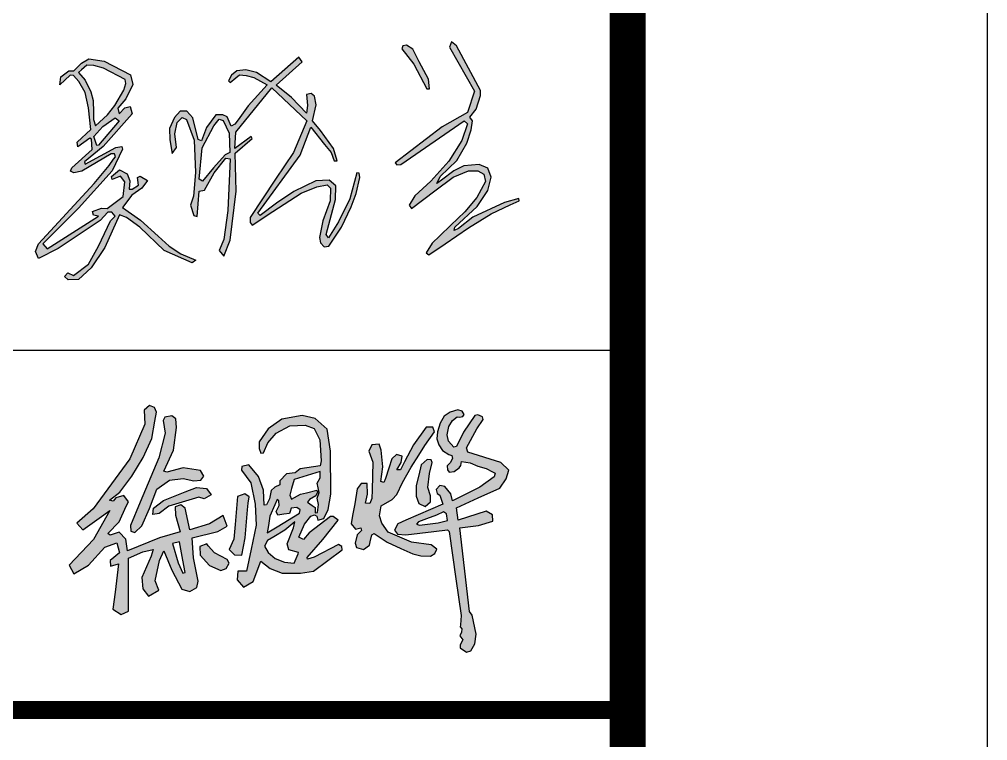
# Model space of a CAD drawing. Extents: x -417156 to 1571408, y 205758 to 1045562.
# Drawn here: x 1205095 to 1210475, y 902161 to 906170 of the extents above; entities that cross this region are included whole.
import ezdxf

# ---------------------------------------------------------------- set-up
doc = ezdxf.new("R2010")
doc.units = 0
doc.header["$LTSCALE"] = 1000
doc.header["$MEASUREMENT"] = 0
doc.layers.get('0').update_dxf_attribs({"linetype": 'CONTINUOUS'})
doc.layers.add('PP-PM-TK', color=7, linetype='CONTINUOUS')
doc.layers.add('PUB_TITLE', color=4, linetype='CONTINUOUS')

msp = doc.modelspace()

# ---------------------------------------------------------------- hatches: boundary and pattern name
h = msp.add_hatch(color=256)
h.paths.add_polyline_path([(1207524.6, 906022.6), (1207495.9, 906044.6), (1207485.3, 906015.6), (1207623.7, 905770.9), (1207584, 905652.9), (1207443.5, 905573), (1207183.1, 905372.8), (1207191.8, 905362.2), (1207214.1, 905363.2), (1207566.4, 905605.9), (1207584.8, 905589.5), (1207552.9, 905497.6), (1207481.3, 905382.5), (1207381.4, 905271.8), (1207292.3, 905189.6), (1207261.3, 905138.3), (1207273.9, 905119.9), (1207403.6, 905217.6), (1207504.4, 905293.5), (1207589.8, 905329), (1207642, 905329), (1207675, 905309.6), (1207684.6, 905269), (1207637.2, 905181), (1207569.4, 905100.4), (1207491.9, 905025.9), (1207430.8, 904967.1), (1207388, 904925.9), (1207354.5, 904872.1), (1207370, 904862.5), (1207460, 904923.4), (1207589.9, 905011.3), (1207717.1, 905089.4), (1207821.5, 905140.2), (1207871.7, 905161.9), (1207869.7, 905174.1), (1207791, 905153.1), (1207615.3, 905071.1), (1207535.3, 905007.4), (1207510.9, 904997.3), (1207513.6, 905015.6), (1207637.7, 905129.4), (1207697.4, 905219.5), (1207715.8, 905293.8), (1207698.2, 905343.2), (1207649.3, 905362.9), (1207565.2, 905355.4), (1207509.6, 905329), (1207440.5, 905277.5), (1207414.6, 905258.2), (1207432.3, 905296.5), (1207525.9, 905386.6), (1207581.6, 905483.1), (1207606, 905555.6), (1207613.4, 905606.4), (1207598.5, 905626.1), (1207632.5, 905671.2), (1207657.6, 905746.4), (1207656.3, 905775.5)])
h.paths.add_polyline_path([(1207245.9, 906026.3), (1207225.2, 906022.5), (1207220.9, 906006), (1207287.4, 905920.7), (1207359.5, 905784.6), (1207372.8, 905784.6), (1207367.3, 905838.6), (1207317.2, 905934.8), (1207280.4, 906005.5)], flags=17)
h.paths.add_polyline_path([(1206172.8, 905344.9), (1206113.1, 905270.4), (1206093.9, 905281.6), (1206111.1, 905456.6), (1206175.9, 905579), (1206205.5, 905615), (1206227.5, 905608.6), (1206260.8, 905537.7), (1206264.4, 905430.7), (1206238.1, 905417.9)], flags=16)
h.paths.add_polyline_path([(1205930.4, 905501.3), (1205944.7, 905425.7), (1205967.5, 905457.3), (1205958.6, 905533.4), (1205972.4, 905597.7), (1205999.2, 905625.4), (1206023.9, 905613.5), (1206066.5, 905499.8), (1206073.4, 905319.9), (1206062.5, 905187.9), (1206046.6, 905137.5), (1206063.5, 905080.2), (1206083.2, 905074.3), (1206094.1, 905214.6), (1206122.8, 905221.6), (1206177.3, 905317.4), (1206241.6, 905398.5), (1206266.3, 905394.5), (1206253.4, 905107.9), (1206231.6, 904946.3), (1206204.9, 904886), (1206231.6, 904853.4), (1206266.3, 904943.3), (1206299, 905214.7), (1206294.3, 905427.1), (1206387.9, 905507.4), (1206383.7, 905519.9), (1206292.2, 905452), (1206298.5, 905542.8), (1206497.3, 905789.2), (1206692, 905607.1), (1206618.3, 905431.2), (1206518.8, 905281.4), (1206377.7, 905068.9), (1206378, 905041), (1206388.7, 905027.2), (1206503.5, 905102.1), (1206660.5, 905204.6), (1206747.5, 905238.9), (1206805.9, 905251.2), (1206824.3, 905232.1), (1206822.7, 905161.7), (1206780.6, 905049.8), (1206763, 904958.1), (1206767.6, 904928.3), (1206789.1, 904905.4), (1206815.1, 904910), (1206884.7, 905015.4), (1206939.1, 905128), (1206967, 905202.5), (1206986.6, 905292.1), (1206983.6, 905315.4), (1206969.3, 905316.9), (1206931.6, 905172.4), (1206868.3, 905044.4), (1206813.2, 904955.9), (1206798.9, 904974.7), (1206851.7, 905170.1), (1206852.4, 905245.4), (1206816.2, 905277), (1206743.1, 905273.2), (1206620.3, 905214.5), (1206523.1, 905149), (1206432.6, 905080.5), (1206419.9, 905092.7), (1206654.3, 905414.8), (1206714.2, 905571.1), (1206791.1, 905475.1), (1206827.2, 905430), (1206843.4, 905384.4), (1206860, 905384.4), (1206840.8, 905453.2), (1206767.2, 905553.2), (1206723.3, 905606.3), (1206743.3, 905696.1), (1206735, 905742.6), (1206716.7, 905759.2), (1206691, 905753.4), (1206696.8, 905691.1), (1206691, 905648.7), (1206607.8, 905736.8), (1206522.5, 905805.2), (1206665.5, 905934.5), (1206647.2, 905960.1), (1206493, 905822.5), (1206411.7, 905875.3), (1206354, 905889), (1206302.9, 905883.9), (1206273.4, 905859.5), (1206256.1, 905828.5), (1206266.2, 905819.2), (1206298.6, 905845.8), (1206318.4, 905862.1), (1206355.5, 905858), (1206398.5, 905847.6), (1206471.2, 905805.8), (1206366.2, 905689), (1206311.2, 905612.9), (1206292.5, 905587.1), (1206271.8, 905576.6), (1206249.1, 905629), (1206224.9, 905639.6), (1206187, 905639.6), (1206135.4, 905568.9), (1206107.2, 905495.8), (1206088, 905501.8), (1206059.1, 905623.8), (1206025.8, 905660.1), (1205988.5, 905660.6), (1205956.2, 905625.3), (1205928.9, 905564.3)])
h.paths.add_polyline_path([(1205525.1, 905469.6), (1205508.6, 905520.2), (1205558.6, 905575.2), (1205608.2, 905609.7), (1205626.8, 905622.7), (1205649.3, 905607.2), (1205534.6, 905471.7)], flags=16)
h.paths.add_polyline_path([(1205506.8, 905613.9), (1205518.4, 905578.2), (1205585.4, 905640.6), (1205626.2, 905692.3), (1205675.2, 905777.3), (1205686, 905813.6), (1205682.6, 905835.8), (1205562.9, 905898.5), (1205509, 905914.7), (1205469.9, 905915.8), (1205439.4, 905889.4), (1205423.4, 905875.5), (1205460.8, 905832), (1205491.8, 905768.5), (1205505, 905719.5), (1205506.5, 905654)], flags=16)
h.paths.add_polyline_path([(1205378.1, 905860), (1205319.6, 905806.8), (1205325.1, 905850.1), (1205369.5, 905884.2), (1205397.3, 905885), (1205441, 905926.2), (1205480.7, 905951.6), (1205565.6, 905937.3), (1205712.5, 905861.2), (1205725.2, 905808.8), (1205687.1, 905727.9), (1205642.6, 905676.4), (1205649, 905645.5), (1205681.5, 905678), (1205710.1, 905685.9), (1205721.9, 905645.5), (1205561.3, 905463.1), (1205456.2, 905378.2), (1205460.6, 905365.1), (1205631.4, 905457.8), (1205663.8, 905464), (1205668.2, 905448.2), (1205610, 905329.3), (1205423.1, 905121.6), (1205226.3, 904922.8), (1205249.4, 904894.3), (1205535.2, 905076.6), (1205507.7, 905082.1), (1205501.1, 905103), (1205551.7, 905120.5), (1205582.5, 905119.5), (1205671.6, 905185.4), (1205681.5, 905266.6), (1205657.3, 905298.5), (1205611.1, 905280.9), (1205606.7, 905296.3), (1205650.7, 905333.6), (1205693.6, 905311.7), (1205709, 905273.2), (1205704.6, 905226), (1205722.1, 905227.1), (1205756.2, 905248), (1205751.8, 905291.9), (1205766.1, 905298.5), (1205806.8, 905274.3), (1205776, 905232.6), (1205719.9, 905194.1), (1205668.3, 905123.8), (1205767.2, 905054.6), (1205866.2, 904965.7), (1205928.2, 904909.9), (1205992.9, 904867.4), (1206075.3, 904831.2), (1206055.6, 904818), (1205899.4, 904885), (1205764.2, 905014.6), (1205689.4, 905069.5), (1205650.9, 905083.8), (1205569.6, 904902.6), (1205494.8, 904789.4), (1205423.9, 904723.8), (1205365.4, 904722.3), (1205345.3, 904740.8), (1205364.6, 904760.8), (1205395.4, 904746.9), (1205478.6, 904809.3), (1205534.2, 904909), (1205601.9, 905049.9), (1205626.6, 905076), (1205608.1, 905098.3), (1205586.5, 905099.1), (1205544.2, 905052.2), (1205311.5, 904897.5), (1205201.4, 904840.5), (1205185.2, 904880.6), (1205200.6, 904922.1), (1205511, 905257.3), (1205593.5, 905358.5), (1205618.9, 905392.7), (1205628.3, 905405.4), (1205623, 905422.5), (1205604.9, 905423.3), (1205442, 905326.7), (1205397.2, 905316.5), (1205379.6, 905327.3), (1205385.7, 905345.6), (1205500, 905447.9), (1205496, 905503.9), (1205486, 905510.5), (1205419.3, 905461.9), (1205415.3, 905487.9), (1205492, 905558.5), (1205478.4, 905678.6), (1205460.2, 905763.8), (1205426.2, 905824.2), (1205395.1, 905858.2)])
h = msp.add_hatch(color=256)
h.paths.add_polyline_path([(1207467.4, 903421.4), (1207451.1, 903433.1), (1207412.9, 903414.8), (1207356.3, 903393.9), (1207312.1, 903377.6), (1207300.8, 903364.4), (1207318.6, 903358.3), (1207421.5, 903371.5), (1207474, 903384.2)], flags=16)
h.paths.add_polyline_path([(1207527.5, 903960.8), (1207540.4, 903959.7), (1207559.7, 903963.8), (1207566.8, 903974.7), (1207554.6, 903992.7), (1207531.6, 904000.6), (1207488.5, 903986.4), (1207455.9, 903964.2), (1207432.5, 903925.8), (1207418.7, 903877.5), (1207414.9, 903839.1), (1207426.2, 903806.5), (1207446.3, 903773.9), (1207480.6, 903751.7), (1207498.1, 903747.1), (1207501.5, 903730.4), (1207487.7, 903705.8), (1207471.7, 903688.3), (1207473.4, 903666.6), (1207483.5, 903653.6), (1207511.5, 903658.2), (1207538.3, 903677.1), (1207548.7, 903690), (1207552.1, 903712.2), (1207599.1, 903704.7), (1207641.8, 903686.7), (1207688.6, 903674.6), (1207722.9, 903655.8), (1207738.7, 903647.2), (1207732.1, 903628.6), (1207653.4, 903569.5), (1207531.7, 903509.7), (1207502.1, 903495.2), (1207492.8, 903532.7), (1207458.5, 903573.2), (1207431.3, 903580.4), (1207410.3, 903557.8), (1207416.6, 903534.8), (1207431.7, 903526.4), (1207442.6, 903493), (1207448, 903476.2), (1207242.5, 903386.2), (1207197.6, 903366.5), (1207178.8, 903331.7), (1207195.6, 903308.7), (1207242.8, 903305.7), (1207397.2, 903324.1), (1207473.2, 903333.2), (1207483.8, 903324.6), (1207520.6, 903060.1), (1207548.9, 902856.7), (1207545.9, 902804.6), (1207543.9, 902793.3), (1207552.6, 902783.2), (1207550.8, 902763.9), (1207542.2, 902744.6), (1207558.1, 902721.8), (1207543.8, 902694.9), (1207543.4, 902677.7), (1207578.6, 902654), (1207604.1, 902660.3), (1207625.5, 902698.7), (1207632.2, 902752.8), (1207611, 902858.7), (1207595.5, 902880.1), (1207542.3, 903344.8), (1207645.7, 903357.2), (1207725.1, 903382), (1207724.2, 903416.7), (1207687.8, 903437.4), (1207532.4, 903387.8), (1207524.1, 903455.5), (1207644, 903510.1), (1207765.1, 903565.1), (1207800.4, 903617), (1207813.6, 903665.7), (1207769.8, 903707.9), (1207587, 903765.7), (1207579.4, 903788.9), (1207637.1, 903895), (1207671.2, 903946.1), (1207668, 903961.5), (1207641.6, 903972.5), (1207626.1, 903968.8), (1207562.8, 903875.5), (1207523.4, 903796.3), (1207508.4, 903793.1), (1207479.1, 903825.5), (1207471.8, 903860.8), (1207481.2, 903907), (1207501.5, 903940.9)])
h.paths.add_polyline_path([(1207383.3, 903722.6), (1207360.2, 903723.8), (1207328.1, 903694.1), (1207314.1, 903637.8), (1207299.7, 903579.4), (1207300.2, 903520.9), (1207314.1, 903479.2), (1207349.9, 903462.2), (1207378.4, 903488.8), (1207379.6, 903522.8), (1207365.1, 903567.6), (1207372.9, 903646.9), (1207389.3, 903706.9)], flags=17)
h.paths.add_polyline_path([(1207104.6, 903775.4), (1207094.3, 903809.3), (1207053.3, 903805.7), (1207036.7, 903771.1), (1207059.8, 903709.8), (1207054.7, 903554.9), (1207053.2, 903507.6), (1207043.1, 903479.6), (1207018.6, 903481), (1207030.1, 903532.2), (1207026.5, 903589.8), (1206994.1, 903590.5), (1206972.4, 903561.7), (1206958, 903478.1), (1206946.6, 903412), (1206938.9, 903367.3), (1206962.3, 903336.9), (1206991.9, 903343.4), (1206996.3, 903329), (1206972.4, 903306.2), (1206961.6, 903258.7), (1206967.4, 903234.9), (1207006.3, 903224.1), (1207040.2, 903248.6), (1207044.5, 903267.3), (1207053.2, 903304.7), (1207065.5, 903313.4), (1207137.6, 903264.4), (1207214.8, 903229.1), (1207280.4, 903199.1), (1207325.8, 903188), (1207378.5, 903185.9), (1207403, 903201), (1207414.6, 903226.2), (1207383.5, 903250.7), (1207273.2, 903265.1), (1207144.1, 903320.2), (1207109.5, 903369.9), (1207096.5, 903411.7), (1207105.1, 903467.2), (1207167.2, 903501.8), (1207193.1, 903529.7), (1207223, 903596.4), (1207272, 903682.3), (1207313.7, 903747.7), (1207348.5, 903802.4), (1207401.9, 903878.3), (1207392.1, 903902.9), (1207354.6, 903904.7), (1207285.6, 903806.4), (1207235.7, 903710.2), (1207213, 903666.4), (1207192.6, 903665.9), (1207215.4, 903707.1), (1207222.2, 903742.2), (1207189.6, 903751.4), (1207164.3, 903728), (1207147.1, 903675.8), (1207128.4, 903618.9), (1207120.9, 903596.4), (1207104, 903601.4), (1207113.9, 903683.8)])
h.paths.add_polyline_path([(1206618.4, 903344), (1206625, 903376.8), (1206570, 903331.7), (1206509.3, 903294.9), (1206474, 903273.4), (1206456.8, 903242.4), (1206477.3, 903207.2), (1206516.7, 903174.4), (1206568.4, 903153.1), (1206621.7, 903148.2), (1206643.9, 903200.6), (1206646.4, 903206.7), (1206593, 903221.1), (1206582.3, 903254.7)], flags=16)
h.paths.add_polyline_path([(1206766.6, 903622.7), (1206766, 903657.9), (1206694.1, 903635.1), (1206622.1, 903612.2), (1206607.8, 903562.6), (1206597, 903525.3), (1206607.1, 903503.2), (1206656.2, 903531.3), (1206690.8, 903538.5), (1206748.3, 903553.5), (1206752.2, 903542.4), (1206741.8, 903522.8), (1206706.5, 903501.9), (1206696, 903486.9), (1206720.9, 903469.2), (1206738.5, 903456.7), (1206739.2, 903428.1), (1206750.9, 903429.4), (1206756.2, 903474.5), (1206749.6, 903508.4), (1206760.1, 903540.4), (1206754.9, 903565.9), (1206749.4, 903592.2)], flags=16)
h.paths.add_polyline_path([(1206536.7, 903495), (1206527.8, 903501.7), (1206514.3, 903471.3), (1206486.4, 903408.7), (1206478.7, 903358.1), (1206472.3, 903315.9), (1206527.8, 903349.6), (1206652, 903425.2), (1206655.8, 903443.5), (1206637.1, 903458.1), (1206604.8, 903453.1), (1206599, 903435.3), (1206595.2, 903423.6), (1206564.9, 903419.5), (1206530.9, 903414.8), (1206522.2, 903435.7), (1206539.2, 903468)], flags=16)
h.paths.add_polyline_path([(1206423.3, 903629.2), (1206369.9, 903694.4), (1206330.7, 903685.3), (1206329.7, 903664.2), (1206381, 903593.9), (1206405.1, 903476.3), (1206411.2, 903360), (1206383, 903225.4), (1206357.3, 903102.8), (1206309.6, 903103.8), (1206305.5, 903055.6), (1206340.7, 903015.4), (1206394.1, 903046.5), (1206437.3, 903159.1), (1206487.6, 903117.9), (1206555, 903091.8), (1206657.6, 903091.8), (1206729, 903103.8), (1206887.9, 903221.4), (1206887.2, 903240.5), (1206867.5, 903251.3), (1206732.7, 903180.8), (1206695.2, 903169.5), (1206693.2, 903179.3), (1206780.6, 903279.5), (1206865.9, 903386.9), (1206839.2, 903408), (1206823.8, 903408), (1206706, 903315.7), (1206673.2, 903278.6), (1206647.8, 903291.6), (1206680, 903365.3), (1206714.4, 903408.5), (1206735.3, 903417.1), (1206746.9, 903409.4), (1206753.9, 903387.6), (1206785.8, 903396.2), (1206809.9, 903446.7), (1206825.5, 903530.6), (1206823.9, 903770.2), (1206804.5, 903893.2), (1206739.1, 903951.7), (1206666.9, 903968.3), (1206553.7, 903947.8), (1206476.6, 903895.2), (1206427.8, 903822), (1206428.1, 903784.3), (1206436.8, 903760.1), (1206450.5, 903761.8), (1206475, 903816.5), (1206521.7, 903870.2), (1206598.1, 903911.4), (1206682.2, 903915.6), (1206732.8, 903895.9), (1206764.6, 903833.3), (1206772.3, 903716.7), (1206765.4, 903688.5), (1206654.7, 903671.3), (1206627.3, 903650.7), (1206578.3, 903644.7), (1206541.4, 903605.7), (1206542.3, 903583.4), (1206514.8, 903570.6), (1206493.3, 903550.9), (1206483.9, 903504.6), (1206468.5, 903472.8), (1206454.5, 903470.6), (1206450.9, 903552.9)])
h.paths.add_polyline_path([(1206371.3, 903516), (1206348.3, 903533.9), (1206306.7, 903518.3), (1206293.7, 903363.7), (1206286.7, 903280.8), (1206261.2, 903223.3), (1206289.8, 903193.4), (1206331.4, 903192.1), (1206349.6, 903289.6), (1206362.6, 903444.3), (1206365.7, 903481)])
h.paths.add_polyline_path([(1206135.8, 903255.5), (1206098.2, 903240.2), (1206098.9, 903191.7), (1206152.1, 903135.3), (1206213.6, 903107.5), (1206243.5, 903117.8), (1206260.3, 903148.3), (1206249.3, 903167.7), (1206178.6, 903205.3), (1206144.9, 903244.8)])
h.paths.add_polyline_path([(1205985, 903267.3), (1205946.4, 903256.4), (1205976.9, 903150.2), (1206002.8, 903093.2), (1206017.1, 903095.8), (1206004.1, 903165.1)], flags=16)
h.paths.add_polyline_path([(1205837.4, 903418.7), (1205840, 903453.6), (1205896, 903497), (1206016.4, 903543.7), (1206078.3, 903567.7), (1206134.2, 903562.1), (1206159.9, 903528.5), (1206121, 903506.2), (1206092.1, 903514.7), (1205926.2, 903464.8), (1205871, 903424)], flags=17)
h.paths.add_polyline_path([(1205963.6, 903949.9), (1205942.3, 903965.9), (1205903.6, 903958.5), (1205893.4, 903941.5), (1205905, 903869.7), (1205869, 903733.5), (1205766.5, 903487), (1205712.2, 903356.4), (1205714.2, 903326), (1205736.6, 903317.8), (1205774.6, 903355.8), (1205818.7, 903452.2), (1205858.7, 903558.6), (1205929, 903609.1), (1206004.7, 903619.3), (1206063.7, 903606.2), (1206103.1, 903608.5), (1206119.8, 903631.8), (1206101.3, 903663.4), (1206005.3, 903677.1), (1205914, 903654.4), (1205898.5, 903659.8), (1205951.6, 903775.7), (1205968.9, 903901.1)], flags=17)
h.paths.add_polyline_path([(1205845.3, 904012.4), (1205818.7, 904024.7), (1205789.3, 903998.1), (1205792.5, 903920), (1205708, 903727.2), (1205505.4, 903449.9), (1205414.4, 903370.2), (1205447.9, 903333.6), (1205538.9, 903398.9), (1205596.8, 903440.5), (1205506.9, 903278.7), (1205371.3, 903136.9), (1205396.8, 903089.1), (1205478.2, 903136.9), (1205570.7, 903237.3), (1205636.1, 903261.2), (1205652, 903205.4), (1205599.4, 903162.4), (1205601, 903130.5), (1205645.7, 903144.8), (1205626.5, 902987.1), (1205614.9, 902891.3), (1205660, 902862.8), (1205701.5, 902880.3), (1205701.5, 903175.1), (1205781.2, 903211.8), (1205837.9, 903224.2), (1205827.9, 903186.2), (1205775.3, 903069), (1205780.9, 903005.3), (1205812.2, 902964), (1205869.2, 902998.6), (1205849.1, 903048.9), (1205873.7, 903162.8), (1205897.2, 903216.4), (1205941.9, 903108.1), (1205997.7, 903003.1), (1206042.5, 902989.7), (1206080.5, 903013.2), (1206088.3, 903047.8), (1206062.6, 903177.3), (1206055.9, 903288.9), (1206197.8, 903323.5), (1206249.2, 903353.7), (1206226.9, 903412.9), (1206152, 903366), (1206042.5, 903333.6), (1206015.6, 903454.2), (1205992.2, 903472), (1205960.9, 903460.9), (1205963.1, 903415.1), (1205988.8, 903321.3), (1205873.7, 903287.8), (1205696, 903216.4), (1205685.9, 903281.1), (1205650.2, 903320.2), (1205599.9, 903303.5), (1205586.5, 903312.4), (1205650.2, 903378.3), (1205689.3, 903464.2), (1205701.6, 903488.1), (1205675.9, 903523.8), (1205631.2, 903510.4), (1205615.5, 903492.5), (1205595.4, 903498.1), (1205652.4, 903542.8), (1205720.6, 903631), (1205783.2, 903735.3), (1205830.1, 903840.2), (1205848, 903936.3), (1205857.6, 903987.9)])

# ---------------------------------------------------------------- linework, layer by layer
for p, q in [((1207225.2, 906022.5), (1207220.9, 906006)), ((1207220.9, 906006), (1207287.4, 905920.7)), ((1207245.9, 906026.3), (1207225.2, 906022.5)), ((1207280.4, 906005.5), (1207245.9, 906026.3)), ((1207317.2, 905934.8), (1207280.4, 906005.5)), ((1207495.9, 906044.6), (1207485.3, 906015.6)), ((1207485.3, 906015.6), (1207623.7, 905770.9)), ((1207524.6, 906022.6), (1207495.9, 906044.6)), ((1207656.3, 905775.5), (1207524.6, 906022.6)), ((1205441, 905926.2), (1205480.7, 905951.6)), ((1205480.7, 905951.6), (1205565.6, 905937.3)), ((1206647.2, 905960.1), (1206493, 905822.5)), ((1206665.5, 905934.5), (1206647.2, 905960.1)), ((1205397.3, 905885), (1205441, 905926.2)), ((1205469.9, 905915.8), (1205439.4, 905889.4)), ((1205509, 905914.7), (1205469.9, 905915.8)), ((1205562.9, 905898.5), (1205509, 905914.7)), ((1205682.6, 905835.8), (1205562.9, 905898.5)), ((1205565.6, 905937.3), (1205712.5, 905861.2)), ((1206522.5, 905805.2), (1206665.5, 905934.5)), ((1207287.4, 905920.7), (1207359.5, 905784.6)), ((1207367.3, 905838.6), (1207317.2, 905934.8)), ((1205378.1, 905860), (1205319.6, 905806.8)), ((1205319.6, 905806.8), (1205325.1, 905850.1)), ((1205325.1, 905850.1), (1205369.5, 905884.2)), ((1205369.5, 905884.2), (1205397.3, 905885)), ((1205395.1, 905858.2), (1205378.1, 905860)), ((1205426.2, 905824.2), (1205395.1, 905858.2)), ((1205439.4, 905889.4), (1205423.4, 905875.5)), ((1205423.4, 905875.5), (1205460.8, 905832)), ((1205712.5, 905861.2), (1205725.2, 905808.8)), ((1206273.4, 905859.5), (1206256.1, 905828.5)), ((1206266.2, 905819.2), (1206298.6, 905845.8)), ((1206302.9, 905883.9), (1206273.4, 905859.5)), ((1206298.6, 905845.8), (1206318.4, 905862.1)), ((1206354, 905889), (1206302.9, 905883.9)), ((1206318.4, 905862.1), (1206355.5, 905858)), ((1206411.7, 905875.3), (1206354, 905889)), ((1206355.5, 905858), (1206398.5, 905847.6)), ((1206398.5, 905847.6), (1206471.2, 905805.8)), ((1206493, 905822.5), (1206411.7, 905875.3)), ((1205460.2, 905763.8), (1205426.2, 905824.2)), ((1205460.8, 905832), (1205491.8, 905768.5)), ((1205675.2, 905777.3), (1205686, 905813.6)), ((1205686, 905813.6), (1205682.6, 905835.8)), ((1205725.2, 905808.8), (1205687.1, 905727.9)), ((1206256.1, 905828.5), (1206266.2, 905819.2)), ((1206298.5, 905542.8), (1206497.3, 905789.2)), ((1206471.2, 905805.8), (1206366.2, 905689)), ((1206497.3, 905789.2), (1206692, 905607.1)), ((1206607.8, 905736.8), (1206522.5, 905805.2)), ((1207372.8, 905784.6), (1207367.3, 905838.6)), ((1205478.4, 905678.6), (1205460.2, 905763.8)), ((1205491.8, 905768.5), (1205505, 905719.5)), ((1205626.2, 905692.3), (1205675.2, 905777.3)), ((1206691, 905648.7), (1206607.8, 905736.8)), ((1206716.7, 905759.2), (1206691, 905753.4)), ((1206691, 905753.4), (1206696.8, 905691.1)), ((1206735, 905742.6), (1206716.7, 905759.2)), ((1206743.3, 905696.1), (1206735, 905742.6)), ((1207359.5, 905784.6), (1207372.8, 905784.6)), ((1207623.7, 905770.9), (1207584, 905652.9)), ((1207632.5, 905671.2), (1207657.6, 905746.4)), ((1207657.6, 905746.4), (1207656.3, 905775.5)), ((1205492, 905558.5), (1205478.4, 905678.6)), ((1205505, 905719.5), (1205506.5, 905654)), ((1205585.4, 905640.6), (1205626.2, 905692.3)), ((1205687.1, 905727.9), (1205642.6, 905676.4)), ((1205681.5, 905678), (1205710.1, 905685.9)), ((1205710.1, 905685.9), (1205721.9, 905645.5)), ((1206366.2, 905689), (1206311.2, 905612.9)), ((1206696.8, 905691.1), (1206691, 905648.7)), ((1206723.3, 905606.3), (1206743.3, 905696.1)), ((1205506.5, 905654), (1205506.8, 905613.9)), ((1205518.4, 905578.2), (1205585.4, 905640.6)), ((1205721.9, 905645.5), (1205561.3, 905463.1)), ((1205642.6, 905676.4), (1205649, 905645.5)), ((1205649, 905645.5), (1205681.5, 905678)), ((1205956.2, 905625.3), (1205928.9, 905564.3)), ((1205988.5, 905660.6), (1205956.2, 905625.3)), ((1205972.4, 905597.7), (1205999.2, 905625.4)), ((1206025.8, 905660.1), (1205988.5, 905660.6)), ((1205999.2, 905625.4), (1206023.9, 905613.5)), ((1206059.1, 905623.8), (1206025.8, 905660.1)), ((1206187, 905639.6), (1206135.4, 905568.9)), ((1206224.9, 905639.6), (1206187, 905639.6)), ((1206249.1, 905629), (1206224.9, 905639.6)), ((1206271.8, 905576.6), (1206249.1, 905629)), ((1207584, 905652.9), (1207443.5, 905573)), ((1207598.5, 905626.1), (1207632.5, 905671.2)), ((1207613.4, 905606.4), (1207598.5, 905626.1)), ((1205506.8, 905613.9), (1205518.4, 905578.2)), ((1205508.6, 905520.2), (1205558.6, 905575.2)), ((1205649.3, 905607.2), (1205534.6, 905471.7)), ((1205558.6, 905575.2), (1205608.2, 905609.7)), ((1205608.2, 905609.7), (1205626.8, 905622.7)), ((1205626.8, 905622.7), (1205649.3, 905607.2)), ((1205958.6, 905533.4), (1205972.4, 905597.7)), ((1206023.9, 905613.5), (1206066.5, 905499.8)), ((1206088, 905501.8), (1206059.1, 905623.8)), ((1206111.1, 905456.6), (1206175.9, 905579)), ((1206175.9, 905579), (1206205.5, 905615)), ((1206205.5, 905615), (1206227.5, 905608.6)), ((1206227.5, 905608.6), (1206260.8, 905537.7)), ((1206292.5, 905587.1), (1206271.8, 905576.6)), ((1206311.2, 905612.9), (1206292.5, 905587.1)), ((1206692, 905607.1), (1206618.3, 905431.2)), ((1206654.3, 905414.8), (1206714.2, 905571.1)), ((1206714.2, 905571.1), (1206791.1, 905475.1)), ((1206767.2, 905553.2), (1206723.3, 905606.3)), ((1207443.5, 905573), (1207183.1, 905372.8)), ((1207214.1, 905363.2), (1207566.4, 905605.9)), ((1207584.8, 905589.5), (1207552.9, 905497.6)), ((1207566.4, 905605.9), (1207584.8, 905589.5)), ((1207606, 905555.6), (1207613.4, 905606.4)), ((1205415.3, 905487.9), (1205492, 905558.5)), ((1205525.1, 905469.6), (1205508.6, 905520.2)), ((1205928.9, 905564.3), (1205930.4, 905501.3)), ((1205967.5, 905457.3), (1205958.6, 905533.4)), ((1206135.4, 905568.9), (1206107.2, 905495.8)), ((1206260.8, 905537.7), (1206264.4, 905430.7)), ((1206292.2, 905452), (1206298.5, 905542.8)), ((1206383.7, 905519.9), (1206292.2, 905452)), ((1206387.9, 905507.4), (1206383.7, 905519.9)), ((1206840.8, 905453.2), (1206767.2, 905553.2)), ((1207581.6, 905483.1), (1207606, 905555.6)), ((1205419.3, 905461.9), (1205415.3, 905487.9)), ((1205486, 905510.5), (1205419.3, 905461.9)), ((1205496, 905503.9), (1205486, 905510.5)), ((1205500, 905447.9), (1205496, 905503.9)), ((1205534.6, 905471.7), (1205525.1, 905469.6)), ((1205631.4, 905457.8), (1205663.8, 905464)), ((1205663.8, 905464), (1205668.2, 905448.2)), ((1205930.4, 905501.3), (1205944.7, 905425.7)), ((1206066.5, 905499.8), (1206073.4, 905319.9)), ((1206107.2, 905495.8), (1206088, 905501.8)), ((1206294.3, 905427.1), (1206387.9, 905507.4)), ((1206791.1, 905475.1), (1206827.2, 905430)), ((1207552.9, 905497.6), (1207481.3, 905382.5)), ((1207525.9, 905386.6), (1207581.6, 905483.1)), ((1205385.7, 905345.6), (1205500, 905447.9)), ((1205604.9, 905423.3), (1205442, 905326.7)), ((1205561.3, 905463.1), (1205456.2, 905378.2)), ((1205460.6, 905365.1), (1205631.4, 905457.8)), ((1205623, 905422.5), (1205604.9, 905423.3)), ((1205668.2, 905448.2), (1205610, 905329.3)), ((1205628.3, 905405.4), (1205623, 905422.5)), ((1205944.7, 905425.7), (1205967.5, 905457.3)), ((1206093.9, 905281.6), (1206111.1, 905456.6)), ((1206238.1, 905417.9), (1206172.8, 905344.9)), ((1206264.4, 905430.7), (1206238.1, 905417.9)), ((1206299, 905214.7), (1206294.3, 905427.1)), ((1206419.9, 905092.7), (1206654.3, 905414.8)), ((1206618.3, 905431.2), (1206518.8, 905281.4)), ((1206827.2, 905430), (1206843.4, 905384.4)), ((1206860, 905384.4), (1206840.8, 905453.2)), ((1205456.2, 905378.2), (1205460.6, 905365.1)), ((1205511, 905257.3), (1205593.5, 905358.5)), ((1205593.5, 905358.5), (1205618.9, 905392.7)), ((1205618.9, 905392.7), (1205628.3, 905405.4)), ((1206177.3, 905317.4), (1206241.6, 905398.5)), ((1206241.6, 905398.5), (1206266.3, 905394.5)), ((1206266.3, 905394.5), (1206253.4, 905107.9)), ((1206843.4, 905384.4), (1206860, 905384.4)), ((1207183.1, 905372.8), (1207191.8, 905362.2)), ((1207191.8, 905362.2), (1207214.1, 905363.2)), ((1207481.3, 905382.5), (1207381.4, 905271.8)), ((1207432.3, 905296.5), (1207525.9, 905386.6)), ((1207649.3, 905362.9), (1207565.2, 905355.4)), ((1207698.2, 905343.2), (1207649.3, 905362.9)), ((1205379.6, 905327.3), (1205385.7, 905345.6)), ((1205397.2, 905316.5), (1205379.6, 905327.3)), ((1205442, 905326.7), (1205397.2, 905316.5)), ((1205610, 905329.3), (1205423.1, 905121.6)), ((1205606.7, 905296.3), (1205650.7, 905333.6)), ((1205650.7, 905333.6), (1205693.6, 905311.7)), ((1205693.6, 905311.7), (1205709, 905273.2)), ((1206073.4, 905319.9), (1206062.5, 905187.9)), ((1206172.8, 905344.9), (1206113.1, 905270.4)), ((1206122.8, 905221.6), (1206177.3, 905317.4)), ((1206969.3, 905316.9), (1206931.6, 905172.4)), ((1206983.6, 905315.4), (1206969.3, 905316.9)), ((1206986.6, 905292.1), (1206983.6, 905315.4)), ((1207509.6, 905329), (1207440.5, 905277.5)), ((1207504.4, 905293.5), (1207589.8, 905329)), ((1207565.2, 905355.4), (1207509.6, 905329)), ((1207589.8, 905329), (1207642, 905329)), ((1207642, 905329), (1207675, 905309.6)), ((1207675, 905309.6), (1207684.6, 905269)), ((1207715.8, 905293.8), (1207698.2, 905343.2)), ((1205200.6, 904922.1), (1205511, 905257.3)), ((1205611.1, 905280.9), (1205606.7, 905296.3)), ((1205657.3, 905298.5), (1205611.1, 905280.9)), ((1205611.1, 905280.9), (1205611.1, 905280.9)), ((1205681.5, 905266.6), (1205657.3, 905298.5)), ((1205671.6, 905185.4), (1205681.5, 905266.6)), ((1205709, 905273.2), (1205704.6, 905226)), ((1205751.8, 905291.9), (1205766.1, 905298.5)), ((1205756.2, 905248), (1205751.8, 905291.9)), ((1205766.1, 905298.5), (1205806.8, 905274.3)), ((1205806.8, 905274.3), (1205776, 905232.6)), ((1206113.1, 905270.4), (1206093.9, 905281.6)), ((1206518.8, 905281.4), (1206377.7, 905068.9)), ((1206743.1, 905273.2), (1206620.3, 905214.5)), ((1206816.2, 905277), (1206743.1, 905273.2)), ((1206747.5, 905238.9), (1206805.9, 905251.2)), ((1206805.9, 905251.2), (1206824.3, 905232.1)), ((1206852.4, 905245.4), (1206816.2, 905277)), ((1206967, 905202.5), (1206986.6, 905292.1)), ((1207381.4, 905271.8), (1207292.3, 905189.6)), ((1207403.6, 905217.6), (1207504.4, 905293.5)), ((1207414.6, 905258.2), (1207432.3, 905296.5)), ((1207440.5, 905277.5), (1207414.6, 905258.2)), ((1207684.6, 905269), (1207637.2, 905181)), ((1207697.4, 905219.5), (1207715.8, 905293.8)), ((1205704.6, 905226), (1205722.1, 905227.1)), ((1205776, 905232.6), (1205719.9, 905194.1)), ((1205722.1, 905227.1), (1205756.2, 905248)), ((1206083.2, 905074.3), (1206094.1, 905214.6)), ((1206094.1, 905214.6), (1206122.8, 905221.6)), ((1206266.3, 904943.3), (1206299, 905214.7)), ((1206503.5, 905102.1), (1206660.5, 905204.6)), ((1206620.3, 905214.5), (1206523.1, 905149)), ((1206660.5, 905204.6), (1206747.5, 905238.9)), ((1206824.3, 905232.1), (1206822.7, 905161.7)), ((1206851.7, 905170.1), (1206852.4, 905245.4)), ((1206939.1, 905128), (1206967, 905202.5)), ((1207273.9, 905119.9), (1207403.6, 905217.6)), ((1207637.7, 905129.4), (1207697.4, 905219.5)), ((1205582.5, 905119.5), (1205671.6, 905185.4)), ((1205719.9, 905194.1), (1205668.3, 905123.8)), ((1206062.5, 905187.9), (1206046.6, 905137.5)), ((1206523.1, 905149), (1206432.6, 905080.5)), ((1206822.7, 905161.7), (1206780.6, 905049.8)), ((1206798.9, 904974.7), (1206851.7, 905170.1)), ((1206931.6, 905172.4), (1206868.3, 905044.4)), ((1207292.3, 905189.6), (1207261.3, 905138.3)), ((1207637.2, 905181), (1207569.4, 905100.4)), ((1207791, 905153.1), (1207615.3, 905071.1)), ((1207869.7, 905174.1), (1207791, 905153.1)), ((1207821.5, 905140.2), (1207871.7, 905161.9)), ((1207871.7, 905161.9), (1207869.7, 905174.1)), ((1205423.1, 905121.6), (1205226.3, 904922.8)), ((1205501.1, 905103), (1205551.7, 905120.5)), ((1205507.7, 905082.1), (1205501.1, 905103)), ((1205586.5, 905099.1), (1205544.2, 905052.2)), ((1205551.7, 905120.5), (1205582.5, 905119.5)), ((1205608.1, 905098.3), (1205586.5, 905099.1)), ((1205626.6, 905076), (1205608.1, 905098.3)), ((1205668.3, 905123.8), (1205767.2, 905054.6)), ((1206046.6, 905137.5), (1206063.5, 905080.2)), ((1206253.4, 905107.9), (1206231.6, 904946.3)), ((1206388.7, 905027.2), (1206503.5, 905102.1)), ((1206432.6, 905080.5), (1206419.9, 905092.7)), ((1206884.7, 905015.4), (1206939.1, 905128)), ((1207261.3, 905138.3), (1207273.9, 905119.9)), ((1207569.4, 905100.4), (1207491.9, 905025.9)), ((1207513.6, 905015.6), (1207637.7, 905129.4)), ((1207589.9, 905011.3), (1207717.1, 905089.4)), ((1207717.1, 905089.4), (1207821.5, 905140.2)), ((1205249.4, 904894.3), (1205535.2, 905076.6)), ((1205544.2, 905052.2), (1205311.5, 904897.5)), ((1205535.2, 905076.6), (1205507.7, 905082.1)), ((1205534.2, 904909), (1205601.9, 905049.9)), ((1205650.9, 905083.8), (1205569.6, 904902.6)), ((1205601.9, 905049.9), (1205626.6, 905076)), ((1205689.4, 905069.5), (1205650.9, 905083.8)), ((1205764.2, 905014.6), (1205689.4, 905069.5)), ((1205767.2, 905054.6), (1205866.2, 904965.7)), ((1206063.5, 905080.2), (1206083.2, 905074.3)), ((1206377.7, 905068.9), (1206378, 905041)), ((1206378, 905041), (1206388.7, 905027.2)), ((1206780.6, 905049.8), (1206763, 904958.1)), ((1206868.3, 905044.4), (1206813.2, 904955.9)), ((1207615.3, 905071.1), (1207535.3, 905007.4)), ((1205899.4, 904885), (1205764.2, 905014.6)), ((1206815.1, 904910), (1206884.7, 905015.4)), ((1207491.9, 905025.9), (1207430.8, 904967.1)), ((1207460, 904923.4), (1207589.9, 905011.3)), ((1207510.9, 904997.3), (1207513.6, 905015.6)), ((1207535.3, 905007.4), (1207510.9, 904997.3)), ((1205866.2, 904965.7), (1205928.2, 904909.9)), ((1206231.6, 904946.3), (1206204.9, 904886)), ((1206231.6, 904853.4), (1206266.3, 904943.3)), ((1206763, 904958.1), (1206767.6, 904928.3)), ((1206767.6, 904928.3), (1206789.1, 904905.4)), ((1206813.2, 904955.9), (1206798.9, 904974.7)), ((1207388, 904925.9), (1207354.5, 904872.1)), ((1207430.8, 904967.1), (1207388, 904925.9)), ((1205185.2, 904880.6), (1205200.6, 904922.1)), ((1205201.4, 904840.5), (1205185.2, 904880.6)), ((1205311.5, 904897.5), (1205201.4, 904840.5)), ((1205226.3, 904922.8), (1205249.4, 904894.3)), ((1205478.6, 904809.3), (1205534.2, 904909)), ((1205569.6, 904902.6), (1205494.8, 904789.4)), ((1206055.6, 904818), (1205899.4, 904885)), ((1205928.2, 904909.9), (1205992.9, 904867.4)), ((1206204.9, 904886), (1206231.6, 904853.4)), ((1206789.1, 904905.4), (1206815.1, 904910)), ((1207354.5, 904872.1), (1207370, 904862.5)), ((1207370, 904862.5), (1207460, 904923.4)), ((1205992.9, 904867.4), (1206075.3, 904831.2)), ((1206075.3, 904831.2), (1206055.6, 904818)), ((1205395.4, 904746.9), (1205478.6, 904809.3)), ((1205494.8, 904789.4), (1205423.9, 904723.8)), ((1205345.3, 904740.8), (1205364.6, 904760.8)), ((1205365.4, 904722.3), (1205345.3, 904740.8)), ((1205364.6, 904760.8), (1205395.4, 904746.9)), ((1205423.9, 904723.8), (1205365.4, 904722.3)), ((1205818.7, 904024.7), (1205789.3, 903998.1)), ((1205845.3, 904012.4), (1205818.7, 904024.7)), ((1205857.6, 903987.9), (1205845.3, 904012.4)), ((1205789.3, 903998.1), (1205792.5, 903920)), ((1205848, 903936.3), (1205857.6, 903987.9)), ((1205903.6, 903958.5), (1205893.4, 903941.5)), ((1205942.3, 903965.9), (1205903.6, 903958.5)), ((1205963.6, 903949.9), (1205942.3, 903965.9)), ((1206666.9, 903968.3), (1206553.7, 903947.8)), ((1206739.1, 903951.7), (1206666.9, 903968.3)), ((1207455.9, 903964.2), (1207432.5, 903925.8)), ((1207488.5, 903986.4), (1207455.9, 903964.2)), ((1207531.6, 904000.6), (1207488.5, 903986.4)), ((1207501.5, 903940.9), (1207527.5, 903960.8)), ((1207527.5, 903960.8), (1207540.4, 903959.7)), ((1207554.6, 903992.7), (1207531.6, 904000.6)), ((1207540.4, 903959.7), (1207559.7, 903963.8)), ((1207566.8, 903974.7), (1207554.6, 903992.7)), ((1207559.7, 903963.8), (1207566.8, 903974.7)), ((1207626.1, 903968.8), (1207562.8, 903875.5)), ((1207641.6, 903972.5), (1207626.1, 903968.8)), ((1207668, 903961.5), (1207641.6, 903972.5)), ((1207671.2, 903946.1), (1207668, 903961.5)), ((1205792.5, 903920), (1205708, 903727.2)), ((1205830.1, 903840.2), (1205848, 903936.3)), ((1205893.4, 903941.5), (1205905, 903869.7)), ((1205968.9, 903901.1), (1205963.6, 903949.9)), ((1206553.7, 903947.8), (1206476.6, 903895.2)), ((1206521.7, 903870.2), (1206598.1, 903911.4)), ((1206598.1, 903911.4), (1206682.2, 903915.6)), ((1206682.2, 903915.6), (1206732.8, 903895.9)), ((1206804.5, 903893.2), (1206739.1, 903951.7)), ((1207354.6, 903904.7), (1207285.6, 903806.4)), ((1207392.1, 903902.9), (1207354.6, 903904.7)), ((1207432.5, 903925.8), (1207418.7, 903877.5)), ((1207471.8, 903860.8), (1207481.2, 903907)), ((1207481.2, 903907), (1207501.5, 903940.9)), ((1207637.1, 903895), (1207671.2, 903946.1)), ((1205905, 903869.7), (1205869, 903733.5)), ((1205951.6, 903775.7), (1205968.9, 903901.1)), ((1206476.6, 903895.2), (1206427.8, 903822)), ((1206475, 903816.5), (1206521.7, 903870.2)), ((1206732.8, 903895.9), (1206764.6, 903833.3)), ((1206823.9, 903770.2), (1206804.5, 903893.2)), ((1207348.5, 903802.4), (1207401.9, 903878.3)), ((1207401.9, 903878.3), (1207392.1, 903902.9)), ((1207418.7, 903877.5), (1207414.9, 903839.1)), ((1207479.1, 903825.5), (1207471.8, 903860.8)), ((1207562.8, 903875.5), (1207523.4, 903796.3)), ((1207579.4, 903788.9), (1207637.1, 903895)), ((1205783.2, 903735.3), (1205830.1, 903840.2)), ((1206427.8, 903822), (1206428.1, 903784.3)), ((1206450.5, 903761.8), (1206475, 903816.5)), ((1206764.6, 903833.3), (1206772.3, 903716.7)), ((1207053.3, 903805.7), (1207036.7, 903771.1)), ((1207094.3, 903809.3), (1207053.3, 903805.7)), ((1207104.6, 903775.4), (1207094.3, 903809.3)), ((1207285.6, 903806.4), (1207235.7, 903710.2)), ((1207313.7, 903747.7), (1207348.5, 903802.4)), ((1207414.9, 903839.1), (1207426.2, 903806.5)), ((1207426.2, 903806.5), (1207446.3, 903773.9)), ((1207508.4, 903793.1), (1207479.1, 903825.5)), ((1207523.4, 903796.3), (1207508.4, 903793.1)), ((1205898.5, 903659.8), (1205951.6, 903775.7)), ((1206428.1, 903784.3), (1206436.8, 903760.1)), ((1206436.8, 903760.1), (1206450.5, 903761.8)), ((1206825.5, 903530.6), (1206823.9, 903770.2)), ((1207036.7, 903771.1), (1207059.8, 903709.8)), ((1207113.9, 903683.8), (1207104.6, 903775.4)), ((1207189.6, 903751.4), (1207164.3, 903728)), ((1207222.2, 903742.2), (1207189.6, 903751.4)), ((1207215.4, 903707.1), (1207222.2, 903742.2)), ((1207272, 903682.3), (1207313.7, 903747.7)), ((1207446.3, 903773.9), (1207480.6, 903751.7)), ((1207480.6, 903751.7), (1207498.1, 903747.1)), ((1207498.1, 903747.1), (1207501.5, 903730.4)), ((1207587, 903765.7), (1207579.4, 903788.9)), ((1207769.8, 903707.9), (1207587, 903765.7)), ((1205708, 903727.2), (1205505.4, 903449.9)), ((1205720.6, 903631), (1205783.2, 903735.3)), ((1205869, 903733.5), (1205766.5, 903487)), ((1206369.9, 903694.4), (1206330.7, 903685.3)), ((1206423.3, 903629.2), (1206369.9, 903694.4)), ((1206765.4, 903688.5), (1206654.7, 903671.3)), ((1206772.3, 903716.7), (1206765.4, 903688.5)), ((1207059.8, 903709.8), (1207054.7, 903554.9)), ((1207164.3, 903728), (1207147.1, 903675.8)), ((1207192.6, 903665.9), (1207215.4, 903707.1)), ((1207235.7, 903710.2), (1207213, 903666.4)), ((1207328.1, 903694.1), (1207314.1, 903637.8)), ((1207360.2, 903723.8), (1207328.1, 903694.1)), ((1207383.3, 903722.6), (1207360.2, 903723.8)), ((1207372.9, 903646.9), (1207389.3, 903706.9)), ((1207389.3, 903706.9), (1207383.3, 903722.6)), ((1207487.7, 903705.8), (1207471.7, 903688.3)), ((1207471.7, 903688.3), (1207473.4, 903666.6)), ((1207501.5, 903730.4), (1207487.7, 903705.8)), ((1207538.3, 903677.1), (1207548.7, 903690)), ((1207548.7, 903690), (1207552.1, 903712.2)), ((1207552.1, 903712.2), (1207599.1, 903704.7)), ((1207599.1, 903704.7), (1207641.8, 903686.7)), ((1207813.6, 903665.7), (1207769.8, 903707.9)), ((1205914, 903654.4), (1205898.5, 903659.8)), ((1206005.3, 903677.1), (1205914, 903654.4)), ((1206101.3, 903663.4), (1206005.3, 903677.1)), ((1206119.8, 903631.8), (1206101.3, 903663.4)), ((1206330.7, 903685.3), (1206329.7, 903664.2)), ((1206329.7, 903664.2), (1206381, 903593.9)), ((1206578.3, 903644.7), (1206541.4, 903605.7)), ((1206627.3, 903650.7), (1206578.3, 903644.7)), ((1206694.1, 903635.1), (1206622.1, 903612.2)), ((1206654.7, 903671.3), (1206627.3, 903650.7)), ((1206766, 903657.9), (1206694.1, 903635.1)), ((1206766.6, 903622.7), (1206766, 903657.9)), ((1207104, 903601.4), (1207113.9, 903683.8)), ((1207147.1, 903675.8), (1207128.4, 903618.9)), ((1207213, 903666.4), (1207192.6, 903665.9)), ((1207223, 903596.4), (1207272, 903682.3)), ((1207314.1, 903637.8), (1207299.7, 903579.4)), ((1207365.1, 903567.6), (1207372.9, 903646.9)), ((1207473.4, 903666.6), (1207483.5, 903653.6)), ((1207483.5, 903653.6), (1207511.5, 903658.2)), ((1207511.5, 903658.2), (1207538.3, 903677.1)), ((1207641.8, 903686.7), (1207688.6, 903674.6)), ((1207688.6, 903674.6), (1207722.9, 903655.8)), ((1207722.9, 903655.8), (1207738.7, 903647.2)), ((1207738.7, 903647.2), (1207732.1, 903628.6)), ((1207800.4, 903617), (1207813.6, 903665.7)), ((1205652.4, 903542.8), (1205720.6, 903631)), ((1205858.7, 903558.6), (1205929, 903609.1)), ((1205929, 903609.1), (1206004.7, 903619.3)), ((1206004.7, 903619.3), (1206063.7, 903606.2)), ((1206063.7, 903606.2), (1206103.1, 903608.5)), ((1206103.1, 903608.5), (1206119.8, 903631.8)), ((1206381, 903593.9), (1206405.1, 903476.3)), ((1206450.9, 903552.9), (1206423.3, 903629.2)), ((1206542.3, 903583.4), (1206514.8, 903570.6)), ((1206541.4, 903605.7), (1206542.3, 903583.4)), ((1206622.1, 903612.2), (1206607.8, 903562.6)), ((1206749.4, 903592.2), (1206766.6, 903622.7)), ((1206754.9, 903565.9), (1206749.4, 903592.2)), ((1206994.1, 903590.5), (1206972.4, 903561.7)), ((1207026.5, 903589.8), (1206994.1, 903590.5)), ((1207030.1, 903532.2), (1207026.5, 903589.8)), ((1207120.9, 903596.4), (1207104, 903601.4)), ((1207128.4, 903618.9), (1207120.9, 903596.4)), ((1207193.1, 903529.7), (1207223, 903596.4)), ((1207431.3, 903580.4), (1207410.3, 903557.8)), ((1207458.5, 903573.2), (1207431.3, 903580.4)), ((1207732.1, 903628.6), (1207653.4, 903569.5)), ((1207765.1, 903565.1), (1207800.4, 903617)), ((1205595.4, 903498.1), (1205652.4, 903542.8)), ((1205818.7, 903452.2), (1205858.7, 903558.6)), ((1205896, 903497), (1206016.4, 903543.7)), ((1206016.4, 903543.7), (1206078.3, 903567.7)), ((1206078.3, 903567.7), (1206134.2, 903562.1)), ((1206159.9, 903528.5), (1206121, 903506.2)), ((1206134.2, 903562.1), (1206159.9, 903528.5)), ((1206348.3, 903533.9), (1206306.7, 903518.3)), ((1206371.3, 903516), (1206348.3, 903533.9)), ((1206454.5, 903470.6), (1206450.9, 903552.9)), ((1206493.3, 903550.9), (1206483.9, 903504.6)), ((1206514.8, 903570.6), (1206493.3, 903550.9)), ((1206607.8, 903562.6), (1206597, 903525.3)), ((1206607.1, 903503.2), (1206656.2, 903531.3)), ((1206656.2, 903531.3), (1206690.8, 903538.5)), ((1206690.8, 903538.5), (1206748.3, 903553.5)), ((1206752.2, 903542.4), (1206741.8, 903522.8)), ((1206748.3, 903553.5), (1206752.2, 903542.4)), ((1206749.6, 903508.4), (1206760.1, 903540.4)), ((1206760.1, 903540.4), (1206754.9, 903565.9)), ((1206809.9, 903446.7), (1206825.5, 903530.6)), ((1206972.4, 903561.7), (1206958, 903478.1)), ((1207018.6, 903481), (1207030.1, 903532.2)), ((1207054.7, 903554.9), (1207053.2, 903507.6)), ((1207167.2, 903501.8), (1207193.1, 903529.7)), ((1207299.7, 903579.4), (1207300.2, 903520.9)), ((1207379.6, 903522.8), (1207365.1, 903567.6)), ((1207410.3, 903557.8), (1207416.6, 903534.8)), ((1207416.6, 903534.8), (1207431.7, 903526.4)), ((1207492.8, 903532.7), (1207458.5, 903573.2)), ((1207502.1, 903495.2), (1207492.8, 903532.7)), ((1207653.4, 903569.5), (1207531.7, 903509.7)), ((1207644, 903510.1), (1207765.1, 903565.1)), ((1205615.5, 903492.5), (1205595.4, 903498.1)), ((1205631.2, 903510.4), (1205615.5, 903492.5)), ((1205675.9, 903523.8), (1205631.2, 903510.4)), ((1205701.6, 903488.1), (1205675.9, 903523.8)), ((1205689.3, 903464.2), (1205701.6, 903488.1)), ((1205766.5, 903487), (1205712.2, 903356.4)), ((1205840, 903453.6), (1205896, 903497)), ((1206092.1, 903514.7), (1205926.2, 903464.8)), ((1206121, 903506.2), (1206092.1, 903514.7)), ((1206306.7, 903518.3), (1206293.7, 903363.7)), ((1206362.6, 903444.3), (1206365.7, 903481)), ((1206365.7, 903481), (1206371.3, 903516)), ((1206405.1, 903476.3), (1206411.2, 903360)), ((1206468.5, 903472.8), (1206454.5, 903470.6)), ((1206483.9, 903504.6), (1206468.5, 903472.8)), ((1206527.8, 903501.7), (1206514.3, 903471.3)), ((1206536.7, 903495), (1206527.8, 903501.7)), ((1206539.2, 903468), (1206536.7, 903495)), ((1206597, 903525.3), (1206607.1, 903503.2)), ((1206706.5, 903501.9), (1206696, 903486.9)), ((1206696, 903486.9), (1206720.9, 903469.2)), ((1206741.8, 903522.8), (1206706.5, 903501.9)), ((1206756.2, 903474.5), (1206749.6, 903508.4)), ((1206750.9, 903429.4), (1206756.2, 903474.5)), ((1206958, 903478.1), (1206946.6, 903412)), ((1207043.1, 903479.6), (1207018.6, 903481)), ((1207053.2, 903507.6), (1207043.1, 903479.6)), ((1207105.1, 903467.2), (1207167.2, 903501.8)), ((1207448, 903476.2), (1207242.5, 903386.2)), ((1207300.2, 903520.9), (1207314.1, 903479.2)), ((1207314.1, 903479.2), (1207349.9, 903462.2)), ((1207349.9, 903462.2), (1207378.4, 903488.8)), ((1207378.4, 903488.8), (1207379.6, 903522.8)), ((1207431.7, 903526.4), (1207442.6, 903493)), ((1207442.6, 903493), (1207448, 903476.2)), ((1207531.7, 903509.7), (1207502.1, 903495.2)), ((1207524.1, 903455.5), (1207644, 903510.1)), ((1205505.4, 903449.9), (1205414.4, 903370.2)), ((1205596.8, 903440.5), (1205506.9, 903278.7)), ((1205538.9, 903398.9), (1205596.8, 903440.5)), ((1205596.8, 903440.5), (1205596.8, 903440.5)), ((1205650.2, 903378.3), (1205689.3, 903464.2)), ((1205774.6, 903355.8), (1205818.7, 903452.2)), ((1205837.4, 903418.7), (1205840, 903453.6)), ((1205871, 903424), (1205837.4, 903418.7)), ((1205926.2, 903464.8), (1205871, 903424)), ((1205992.2, 903472), (1205960.9, 903460.9)), ((1205960.9, 903460.9), (1205963.1, 903415.1)), ((1206015.6, 903454.2), (1205992.2, 903472)), ((1206042.5, 903333.6), (1206015.6, 903454.2)), ((1206349.6, 903289.6), (1206362.6, 903444.3)), ((1206514.3, 903471.3), (1206486.4, 903408.7)), ((1206522.2, 903435.7), (1206539.2, 903468)), ((1206530.9, 903414.8), (1206522.2, 903435.7)), ((1206527.8, 903349.6), (1206652, 903425.2)), ((1206564.9, 903419.5), (1206530.9, 903414.8)), ((1206595.2, 903423.6), (1206564.9, 903419.5)), ((1206599, 903435.3), (1206595.2, 903423.6)), ((1206604.8, 903453.1), (1206599, 903435.3)), ((1206637.1, 903458.1), (1206604.8, 903453.1)), ((1206655.8, 903443.5), (1206637.1, 903458.1)), ((1206652, 903425.2), (1206655.8, 903443.5)), ((1206720.9, 903469.2), (1206738.5, 903456.7)), ((1206738.5, 903456.7), (1206739.2, 903428.1)), ((1206739.2, 903428.1), (1206750.9, 903429.4)), ((1206785.8, 903396.2), (1206809.9, 903446.7)), ((1207096.5, 903411.7), (1207105.1, 903467.2)), ((1207451.1, 903433.1), (1207412.9, 903414.8)), ((1207467.4, 903421.4), (1207451.1, 903433.1)), ((1207474, 903384.2), (1207467.4, 903421.4)), ((1207532.4, 903387.8), (1207524.1, 903455.5)), ((1207687.8, 903437.4), (1207532.4, 903387.8)), ((1207724.2, 903416.7), (1207687.8, 903437.4)), ((1205414.4, 903370.2), (1205447.9, 903333.6)), ((1205447.9, 903333.6), (1205538.9, 903398.9)), ((1205586.5, 903312.4), (1205650.2, 903378.3)), ((1205963.1, 903415.1), (1205988.8, 903321.3)), ((1206152, 903366), (1206042.5, 903333.6)), ((1206226.9, 903412.9), (1206152, 903366)), ((1206249.2, 903353.7), (1206226.9, 903412.9)), ((1206486.4, 903408.7), (1206478.7, 903358.1)), ((1206625, 903376.8), (1206570, 903331.7)), ((1206618.4, 903344), (1206625, 903376.8)), ((1206647.8, 903291.6), (1206680, 903365.3)), ((1206680, 903365.3), (1206714.4, 903408.5)), ((1206823.8, 903408), (1206706, 903315.7)), ((1206714.4, 903408.5), (1206735.3, 903417.1)), ((1206735.3, 903417.1), (1206746.9, 903409.4)), ((1206746.9, 903409.4), (1206753.9, 903387.6)), ((1206753.9, 903387.6), (1206785.8, 903396.2)), ((1206780.6, 903279.5), (1206865.9, 903386.9)), ((1206839.2, 903408), (1206823.8, 903408)), ((1206865.9, 903386.9), (1206839.2, 903408)), ((1206946.6, 903412), (1206938.9, 903367.3)), ((1206938.9, 903367.3), (1206962.3, 903336.9)), ((1207109.5, 903369.9), (1207096.5, 903411.7)), ((1207144.1, 903320.2), (1207109.5, 903369.9)), ((1207197.6, 903366.5), (1207178.8, 903331.7)), ((1207242.5, 903386.2), (1207197.6, 903366.5)), ((1207312.1, 903377.6), (1207300.8, 903364.4)), ((1207356.3, 903393.9), (1207312.1, 903377.6)), ((1207318.6, 903358.3), (1207421.5, 903371.5)), ((1207412.9, 903414.8), (1207356.3, 903393.9)), ((1207421.5, 903371.5), (1207474, 903384.2)), ((1207645.7, 903357.2), (1207725.1, 903382)), ((1207725.1, 903382), (1207724.2, 903416.7)), ((1205599.9, 903303.5), (1205586.5, 903312.4)), ((1205650.2, 903320.2), (1205599.9, 903303.5)), ((1205685.9, 903281.1), (1205650.2, 903320.2)), ((1205712.2, 903356.4), (1205714.2, 903326)), ((1205714.2, 903326), (1205736.6, 903317.8)), ((1205736.6, 903317.8), (1205774.6, 903355.8)), ((1205988.8, 903321.3), (1205873.7, 903287.8)), ((1206055.9, 903288.9), (1206197.8, 903323.5)), ((1206197.8, 903323.5), (1206249.2, 903353.7)), ((1206293.7, 903363.7), (1206286.7, 903280.8)), ((1206411.2, 903360), (1206383, 903225.4)), ((1206478.7, 903358.1), (1206472.3, 903315.9)), ((1206472.3, 903315.9), (1206527.8, 903349.6)), ((1206570, 903331.7), (1206509.3, 903294.9)), ((1206582.3, 903254.7), (1206618.4, 903344)), ((1206706, 903315.7), (1206673.2, 903278.6)), ((1206962.3, 903336.9), (1206991.9, 903343.4)), ((1206996.3, 903329), (1206972.4, 903306.2)), ((1206991.9, 903343.4), (1206996.3, 903329)), ((1207053.2, 903304.7), (1207065.5, 903313.4)), ((1207065.5, 903313.4), (1207137.6, 903264.4)), ((1207273.2, 903265.1), (1207144.1, 903320.2)), ((1207178.8, 903331.7), (1207195.6, 903308.7)), ((1207242.8, 903305.7), (1207397.2, 903324.1)), ((1207300.8, 903364.4), (1207318.6, 903358.3)), ((1207397.2, 903324.1), (1207473.2, 903333.2)), ((1207473.2, 903333.2), (1207483.8, 903324.6)), ((1207483.8, 903324.6), (1207520.6, 903060.1)), ((1207542.3, 903344.8), (1207645.7, 903357.2)), ((1207595.5, 902880.1), (1207542.3, 903344.8)), ((1205506.9, 903278.7), (1205371.3, 903136.9)), ((1205570.7, 903237.3), (1205636.1, 903261.2)), ((1205636.1, 903261.2), (1205652, 903205.4)), ((1205696, 903216.4), (1205685.9, 903281.1)), ((1205873.7, 903287.8), (1205696, 903216.4)), ((1205985, 903267.3), (1205946.4, 903256.4)), ((1206004.1, 903165.1), (1205985, 903267.3)), ((1206062.6, 903177.3), (1206055.9, 903288.9)), ((1206286.7, 903280.8), (1206261.2, 903223.3)), ((1206331.4, 903192.1), (1206349.6, 903289.6)), ((1206474, 903273.4), (1206456.8, 903242.4)), ((1206509.3, 903294.9), (1206474, 903273.4)), ((1206673.2, 903278.6), (1206647.8, 903291.6)), ((1206693.2, 903179.3), (1206780.6, 903279.5)), ((1206972.4, 903306.2), (1206961.6, 903258.7)), ((1206961.6, 903258.7), (1206967.4, 903234.9)), ((1207040.2, 903248.6), (1207044.5, 903267.3)), ((1207044.5, 903267.3), (1207053.2, 903304.7)), ((1207137.6, 903264.4), (1207214.8, 903229.1)), ((1207195.6, 903308.7), (1207242.8, 903305.7)), ((1207383.5, 903250.7), (1207273.2, 903265.1)), ((1205478.2, 903136.9), (1205570.7, 903237.3)), ((1205652, 903205.4), (1205599.4, 903162.4)), ((1205701.5, 903175.1), (1205781.2, 903211.8)), ((1205781.2, 903211.8), (1205837.9, 903224.2)), ((1205837.9, 903224.2), (1205827.9, 903186.2)), ((1205873.7, 903162.8), (1205897.2, 903216.4)), ((1205897.2, 903216.4), (1205941.9, 903108.1)), ((1205946.4, 903256.4), (1205976.9, 903150.2)), ((1206135.8, 903255.5), (1206098.2, 903240.2)), ((1206098.2, 903240.2), (1206098.9, 903191.7)), ((1206144.9, 903244.8), (1206135.8, 903255.5)), ((1206178.6, 903205.3), (1206144.9, 903244.8)), ((1206249.3, 903167.7), (1206178.6, 903205.3)), ((1206261.2, 903223.3), (1206289.8, 903193.4)), ((1206383, 903225.4), (1206357.3, 903102.8)), ((1206456.8, 903242.4), (1206477.3, 903207.2)), ((1206477.3, 903207.2), (1206516.7, 903174.4)), ((1206593, 903221.1), (1206582.3, 903254.7)), ((1206646.4, 903206.7), (1206593, 903221.1)), ((1206643.9, 903200.6), (1206646.4, 903206.7)), ((1206729, 903103.8), (1206887.9, 903221.4)), ((1206867.5, 903251.3), (1206732.7, 903180.8)), ((1206887.2, 903240.5), (1206867.5, 903251.3)), ((1206887.9, 903221.4), (1206887.2, 903240.5)), ((1206967.4, 903234.9), (1207006.3, 903224.1)), ((1207006.3, 903224.1), (1207040.2, 903248.6)), ((1207214.8, 903229.1), (1207280.4, 903199.1)), ((1207414.6, 903226.2), (1207383.5, 903250.7)), ((1207403, 903201), (1207414.6, 903226.2)), ((1205599.4, 903162.4), (1205601, 903130.5)), ((1205701.5, 902880.3), (1205701.5, 903175.1)), ((1205827.9, 903186.2), (1205775.3, 903069)), ((1205849.1, 903048.9), (1205873.7, 903162.8)), ((1205976.9, 903150.2), (1206002.8, 903093.2)), ((1206017.1, 903095.8), (1206004.1, 903165.1)), ((1206088.3, 903047.8), (1206062.6, 903177.3)), ((1206098.9, 903191.7), (1206152.1, 903135.3)), ((1206260.3, 903148.3), (1206249.3, 903167.7)), ((1206289.8, 903193.4), (1206331.4, 903192.1)), ((1206394.1, 903046.5), (1206437.3, 903159.1)), ((1206437.3, 903159.1), (1206487.6, 903117.9)), ((1206516.7, 903174.4), (1206568.4, 903153.1)), ((1206568.4, 903153.1), (1206621.7, 903148.2)), ((1206621.7, 903148.2), (1206643.9, 903200.6)), ((1206695.2, 903169.5), (1206693.2, 903179.3)), ((1206732.7, 903180.8), (1206695.2, 903169.5)), ((1207280.4, 903199.1), (1207325.8, 903188)), ((1207325.8, 903188), (1207378.5, 903185.9)), ((1207378.5, 903185.9), (1207403, 903201)), ((1205371.3, 903136.9), (1205396.8, 903089.1)), ((1205396.8, 903089.1), (1205478.2, 903136.9)), ((1205601, 903130.5), (1205645.7, 903144.8)), ((1205645.7, 903144.8), (1205626.5, 902987.1)), ((1205941.9, 903108.1), (1205997.7, 903003.1)), ((1206152.1, 903135.3), (1206213.6, 903107.5)), ((1206213.6, 903107.5), (1206243.5, 903117.8)), ((1206243.5, 903117.8), (1206260.3, 903148.3)), ((1206309.6, 903103.8), (1206305.5, 903055.6)), ((1206357.3, 903102.8), (1206309.6, 903103.8)), ((1206487.6, 903117.9), (1206555, 903091.8)), ((1206657.6, 903091.8), (1206729, 903103.8)), ((1205775.3, 903069), (1205780.9, 903005.3)), ((1205869.2, 902998.6), (1205849.1, 903048.9)), ((1206002.8, 903093.2), (1206017.1, 903095.8)), ((1206080.5, 903013.2), (1206088.3, 903047.8)), ((1206305.5, 903055.6), (1206340.7, 903015.4)), ((1206340.7, 903015.4), (1206394.1, 903046.5)), ((1206555, 903091.8), (1206657.6, 903091.8)), ((1207520.6, 903060.1), (1207548.9, 902856.7)), ((1205780.9, 903005.3), (1205812.2, 902964)), ((1205812.2, 902964), (1205869.2, 902998.6)), ((1205997.7, 903003.1), (1206042.5, 902989.7)), ((1206042.5, 902989.7), (1206080.5, 903013.2)), ((1205626.5, 902987.1), (1205614.9, 902891.3)), ((1205614.9, 902891.3), (1205660, 902862.8)), ((1205660, 902862.8), (1205701.5, 902880.3)), ((1207548.9, 902856.7), (1207545.9, 902804.6)), ((1207611, 902858.7), (1207595.5, 902880.1)), ((1207632.2, 902752.8), (1207611, 902858.7)), ((1207545.9, 902804.6), (1207543.9, 902793.3)), ((1207543.9, 902793.3), (1207552.6, 902783.2)), ((1207552.6, 902783.2), (1207550.8, 902763.9)), ((1207550.8, 902763.9), (1207542.2, 902744.6)), ((1207542.2, 902744.6), (1207558.1, 902721.8)), ((1207558.1, 902721.8), (1207543.8, 902694.9)), ((1207625.5, 902698.7), (1207632.2, 902752.8)), ((1207543.8, 902694.9), (1207543.4, 902677.7)), ((1207543.4, 902677.7), (1207578.6, 902654)), ((1207604.1, 902660.3), (1207625.5, 902698.7)), ((1207578.6, 902654), (1207604.1, 902660.3))]:
    msp.add_line(p, q)
at = {"layer": 'PP-PM-TK', "color": 4, "const_width": 40}
msp.add_lwpolyline([(1197474.7, 902331.3), (1208474.7, 902331.3)], dxfattribs=at)
at = {"layer": 'PUB_TITLE', "color": 4}
for p, q in [((1197474.7, 904331.3), (1208474.7, 904331.3)), ((1197474.7, 902331.3), (1208474.7, 902331.3))]:
    msp.add_line(p, q, dxfattribs=at)
at = {"layer": 'PUB_TITLE'}
msp.add_lwpolyline([(1042274.7, 867803.1), (1210474.7, 867803.1), (1210474.7, 986603.1), (1042274.7, 986603.1)], close=True, dxfattribs=at)
at = {"layer": 'PUB_TITLE', "const_width": 200}
msp.add_lwpolyline([(1047274.7, 869803.1), (1208474.7, 869803.1), (1208474.7, 984603.1), (1047274.7, 984603.1)], close=True, dxfattribs=at)
at = {"layer": 'PUB_TITLE', "color": 4, "const_width": 100}
msp.add_lwpolyline([(1197474.7, 902331.3), (1208474.7, 902331.3)], dxfattribs=at)

doc.saveas('drawing.dxf')
